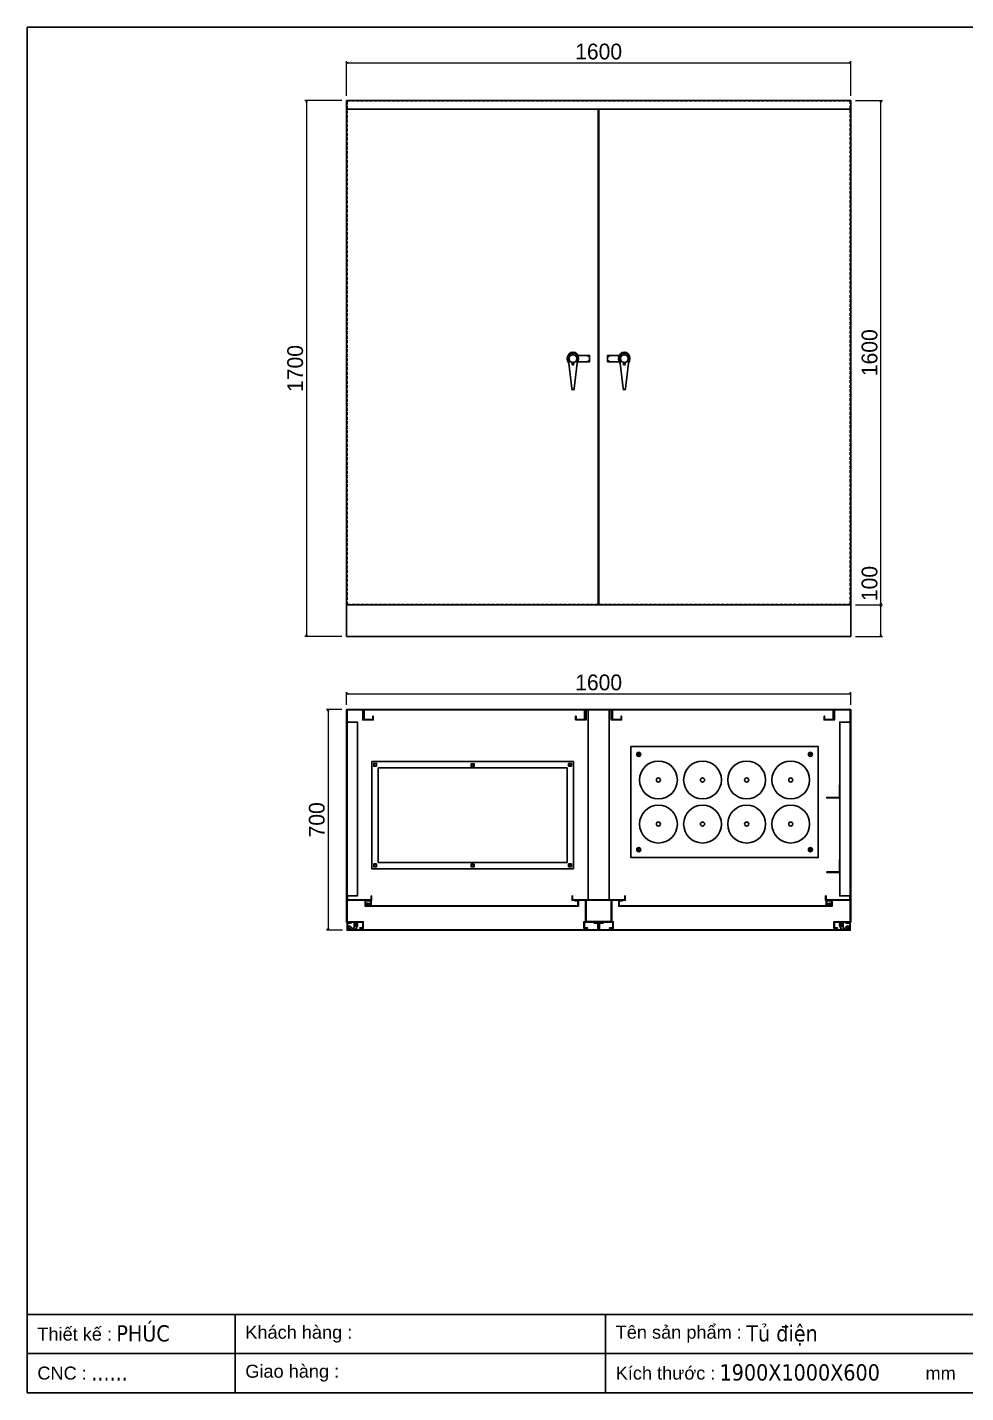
# Model space of a CAD drawing. Header units: millimetres. Extents: x 0 to 6126, y 0 to 4331.
# Drawn here: x 0 to 2979, y 0 to 4331 of the extents above; entities that cross this region are included whole.
import ezdxf
from ezdxf.enums import TextEntityAlignment as Align

# ---------------------------------------------------------------- set-up
doc = ezdxf.new("R2010")
doc.units = ezdxf.units.MM
doc.linetypes.add('HIDDEN2', pattern=[4.7625, 3.175, -1.5875])
doc.layers.add('DIM', color=253, linetype='Continuous')
doc.layers.add('Ghi chu', color=7, linetype='Continuous')
doc.styles.add('Arial', font='arial.ttf')
doc.styles.add('Tahoma (Input Text)', font='tahoma.ttf')
doc.dimstyles.new('CNC', dxfattribs={"dimtxt": 50, "dimasz": 5, "dimexe": 5, "dimexo": 15, "dimgap": 10, "dimtad": 1, "dimdec": 0, "dimtxsty": 'Standard', "dimblk": 'OPEN30', "dimcen": 10, "dimclrd": 5, "dimclre": 5, "dimclrt": 3, "dimazin": 3, "dimtfac": 1, "dimtdec": 0, "dimtmove": 0, "dimatfit": 3, "dimldrblk": 'ARCHTICK', "dimlwd": 9, "dimlwe": 9})

# ---------------------------------------------------------------- blocks, each defined once
blk = doc.blocks.new('*D7')
at = {"color": 0, "linetype": 'ByBlock', "lineweight": -2}
for p, q in [((1013.5, 4218.6), (1018.5, 4219.9)), ((1018.5, 4217.3), (1013.5, 4218.6)), ((1013.5, 4218.6), (1018.5, 4218.6)), ((2608.5, 4219.9), (2613.5, 4218.6)), ((2613.5, 4218.6), (2608.5, 4217.3)), ((2613.5, 4218.6), (2608.5, 4218.6))]:
    blk.add_line(p, q, dxfattribs=at)
at = {"layer": 'Defpoints', "color": 0, "ltscale": 3, "transparency": 16777216}
for p in [(2613.5, 4218.6), (1013.5, 4099), (2613.5, 4099)]:
    blk.add_point(p, dxfattribs=at)
at = {"layer": 'DIM', "color": 5, "lineweight": 9, "ltscale": 3, "transparency": 16777216}
for p, q in [((1013.5, 4114), (1013.5, 4223.6)), ((1018.5, 4218.6), (2608.5, 4218.6)), ((2613.5, 4114), (2613.5, 4223.6))]:
    blk.add_line(p, q, dxfattribs=at)
at = {"layer": 'DIM', "color": 3, "ltscale": 3, "transparency": 16777216, "insert": (1813.5, 4254.1), "char_height": 50, "attachment_point": 5}
blk.add_mtext('1600', dxfattribs=at)
blk = doc.blocks.new('_ArchTick')
at = {"color": 0, "const_width": 0.15}
blk.add_lwpolyline([(-0.5, -0.5), (0.5, 0.5)], dxfattribs=at)
blk = doc.blocks.new('_Open30')
at = {"color": 0, "linetype": 'ByBlock', "lineweight": -2}
for p, q in [((-1, 0.27), (0, 0)), ((0, 0), (-1, -0.27)), ((0, 0), (-1, 0))]:
    blk.add_line(p, q, dxfattribs=at)
blk = doc.blocks.new('*D8')
at = {"color": 0, "linetype": 'ByBlock', "lineweight": -2}
for p, q in [((884.7, 4094), (886.1, 4099)), ((886.1, 4099), (887.4, 4094)), ((886.1, 4099), (886.1, 4094)), ((886.1, 2399), (884.7, 2404)), ((887.4, 2404), (886.1, 2399)), ((886.1, 2399), (886.1, 2404))]:
    blk.add_line(p, q, dxfattribs=at)
at = {"layer": 'Defpoints', "color": 0, "ltscale": 3, "transparency": 16777216}
for p in [(1013.5, 4099), (886.1, 2399), (1013.5, 2399)]:
    blk.add_point(p, dxfattribs=at)
at = {"layer": 'DIM', "color": 5, "lineweight": 9, "ltscale": 3, "transparency": 16777216}
for p, q in [((998.5, 4099), (881.1, 4099)), ((886.1, 4094), (886.1, 2404)), ((998.5, 2399), (881.1, 2399))]:
    blk.add_line(p, q, dxfattribs=at)
at = {"layer": 'DIM', "color": 3, "ltscale": 3, "transparency": 16777216, "insert": (850.5, 3249), "char_height": 50, "attachment_point": 5, "rotation": 90}
blk.add_mtext('1700', dxfattribs=at)
blk = doc.blocks.new('*D9')
at = {"color": 0, "linetype": 'ByBlock', "lineweight": -2}
for p, q in [((2707.8, 2494), (2709.1, 2499)), ((2709.1, 2499), (2710.4, 2494)), ((2709.1, 2499), (2709.1, 2494)), ((2709.1, 2399), (2707.8, 2404)), ((2710.4, 2404), (2709.1, 2399)), ((2709.1, 2399), (2709.1, 2404))]:
    blk.add_line(p, q, dxfattribs=at)
at = {"layer": 'Defpoints', "color": 0, "ltscale": 3, "transparency": 16777216}
for p in [(2613.5, 2499), (2709.1, 2499), (2613.5, 2399)]:
    blk.add_point(p, dxfattribs=at)
at = {"layer": 'DIM', "color": 5, "lineweight": 9, "ltscale": 3, "transparency": 16777216}
for p, q in [((2709.1, 2499), (2709.1, 2629.6)), ((2628.5, 2499), (2714.1, 2499)), ((2709.1, 2404), (2709.1, 2494)), ((2628.5, 2399), (2714.1, 2399))]:
    blk.add_line(p, q, dxfattribs=at)
at = {"layer": 'DIM', "color": 3, "ltscale": 3, "transparency": 16777216, "insert": (2673.6, 2566.8), "char_height": 50, "attachment_point": 5, "rotation": 90}
blk.add_mtext('100', dxfattribs=at)
blk = doc.blocks.new('*D10')
at = {"color": 0, "linetype": 'ByBlock', "lineweight": -2}
for p, q in [((2707.8, 4094), (2709.1, 4099)), ((2709.1, 4099), (2710.4, 4094)), ((2709.1, 4099), (2709.1, 4094)), ((2709.1, 2499), (2707.8, 2504)), ((2710.4, 2504), (2709.1, 2499)), ((2709.1, 2499), (2709.1, 2504))]:
    blk.add_line(p, q, dxfattribs=at)
at = {"layer": 'Defpoints', "color": 0, "ltscale": 3, "transparency": 16777216}
for p in [(2613.5, 4099), (2709.1, 4099), (2613.5, 2499)]:
    blk.add_point(p, dxfattribs=at)
at = {"layer": 'DIM', "color": 5, "lineweight": 9, "ltscale": 3, "transparency": 16777216}
for p, q in [((2628.5, 4099), (2714.1, 4099)), ((2709.1, 2504), (2709.1, 4094)), ((2628.5, 2499), (2714.1, 2499))]:
    blk.add_line(p, q, dxfattribs=at)
at = {"layer": 'DIM', "color": 3, "ltscale": 3, "transparency": 16777216, "insert": (2673.6, 3299), "char_height": 50, "attachment_point": 5, "rotation": 90}
blk.add_mtext('1600', dxfattribs=at)
blk = doc.blocks.new('HL011-1-4')
h = blk.add_hatch()
h.set_pattern_fill('ANSI31', color=2, scale=0.5, style=0)
h.paths.add_polyline_path([(2.5, 0), (8.5, 0), (8.5, 12), (2.5, 12)])
at = {"color": 1}
for p, q in [((7, 23.5), (0, 10)), ((0, 0), (0, 10)), ((11, 0), (0, 0)), ((7, 23.5), (26, 23.5)), ((11, 0), (11, 19.5)), ((11, 19.5), (17, 19.5)), ((17, 19.5), (21.2, 13.9))]:
    blk.add_line(p, q, dxfattribs=at)
at = {"color": 2}
blk.add_lwpolyline([(2.5, 0), (2.5, 12), (8.5, 12), (8.5, 0)], dxfattribs=at)
at = {"color": 1}
blk.add_lwpolyline([(5.7, 21), (3, 21), (3, 23.5), (7, 23.5)], dxfattribs=at)
blk.add_circle((26, 17.5), 3.5, dxfattribs=at)
blk.add_arc((26, 17.5), 6, 216.8699, 90, dxfattribs=at)
blk = doc.blocks.new('*D11')
at = {"color": 0, "linetype": 'ByBlock', "lineweight": -2}
for p, q in [((1013.5, 2217.3), (1018.5, 2218.6)), ((1018.5, 2215.9), (1013.5, 2217.3)), ((1013.5, 2217.3), (1018.5, 2217.3)), ((2608.5, 2218.6), (2613.5, 2217.3)), ((2613.5, 2217.3), (2608.5, 2215.9)), ((2613.5, 2217.3), (2608.5, 2217.3))]:
    blk.add_line(p, q, dxfattribs=at)
at = {"layer": 'Defpoints', "color": 0, "ltscale": 3, "transparency": 16777216}
for p in [(2613.5, 2217.3), (1013.5, 2167.2), (2613.5, 2167.2)]:
    blk.add_point(p, dxfattribs=at)
at = {"layer": 'DIM', "color": 5, "lineweight": 9, "ltscale": 3, "transparency": 16777216}
for p, q in [((1013.5, 2182.2), (1013.5, 2222.3)), ((1018.5, 2217.3), (2608.5, 2217.3)), ((2613.5, 2182.2), (2613.5, 2222.3))]:
    blk.add_line(p, q, dxfattribs=at)
at = {"layer": 'DIM', "color": 3, "ltscale": 3, "transparency": 16777216, "insert": (1813.5, 2252.8), "char_height": 50, "attachment_point": 5}
blk.add_mtext('1600', dxfattribs=at)
blk = doc.blocks.new('*D12')
at = {"color": 0, "linetype": 'ByBlock', "lineweight": -2}
for p, q in [((953.2, 2162.2), (954.5, 2167.2)), ((954.5, 2167.2), (955.9, 2162.2)), ((954.5, 2167.2), (954.5, 2162.2)), ((954.5, 1467.2), (953.2, 1472.2)), ((955.9, 1472.2), (954.5, 1467.2)), ((954.5, 1467.2), (954.5, 1472.2))]:
    blk.add_line(p, q, dxfattribs=at)
at = {"layer": 'Defpoints', "color": 0, "ltscale": 3, "transparency": 16777216}
for p in [(1013.5, 2167.2), (954.5, 1467.2), (1015, 1467.2)]:
    blk.add_point(p, dxfattribs=at)
at = {"layer": 'DIM', "color": 5, "lineweight": 9, "ltscale": 3, "transparency": 16777216}
for p, q in [((998.5, 2167.2), (949.5, 2167.2)), ((954.5, 2162.2), (954.5, 1472.2)), ((1000, 1467.2), (949.5, 1467.2))]:
    blk.add_line(p, q, dxfattribs=at)
at = {"layer": 'DIM', "color": 3, "ltscale": 3, "transparency": 16777216, "insert": (919, 1817.2), "char_height": 50, "attachment_point": 5, "rotation": 90}
blk.add_mtext('700', dxfattribs=at)
blk = doc.blocks.new('HL036-1-2')
at = {"layer": 'Ghi chu', "color": 1}
for p, q in [((-3, 17.8), (-18.9, 17.8)), ((-18.9, 15.8), (-18.9, 17.8)), ((-12.1, 15.8), (-18.9, 15.8)), ((-16.4, 1), (-16.4, 14)), ((-15.6, 15), (-3.9, 17.7)), ((0, 0), (-15.4, 0)), ((-14.4, 3), (-14.4, 11.9)), ((0, 2), (-13.4, 2)), ((-13.1, 12.8), (-4.3, 9.8)), ((-6.2, 2), (-6.2, 0)), ((-1.2, 2), (-1.2, 0)), ((0, 0), (0, 2))]:
    blk.add_line(p, q, dxfattribs=at)
for radius in [4.1, 2.1]:
    blk.add_circle((-3, 13.7), radius, dxfattribs=at)
for centre, start, end in [((-15.4, 14), 102.9616, 180), ((-15.4, 1), 180, 270), ((-13.4, 11.9), 71.3254, 180), ((-13.4, 3), 180, 270)]:
    blk.add_arc(centre, 1, start, end, dxfattribs=at)
blk = doc.blocks.new('MS308-2-1')
at = {"color": 1}
for p, q in [((-53, 4.6), (-46, 10)), ((-13.3, -14.2), (-13.3, 6.7)), ((-12.3, 6.7), (-12.3, -6.9)), ((12.3, 6.7), (12.3, -6.9)), ((13.3, 6.7), (13.3, -14.2)), ((-53, -4.6), (-46, -10)), ((-4, -95), (-13.3, -14.2)), ((13.3, -14.2), (4, -95))]:
    blk.add_line(p, q, dxfattribs=at)
blk.add_lwpolyline([(-15.8, -10), (-53, -10), (-53, 10), (-15.8, 10)], dxfattribs=at)
for centre, radius, start, end in [((0, 6.7), 13.3, 0, 180), ((0, 6.7), 12.3, 0, 180), ((0, 5.9), 17.7, 226.184, 313.816), ((0, -95), 4, 180, 0)]:
    blk.add_arc(centre, radius, start, end, dxfattribs=at)
blk.add_ellipse((0, 0), major_axis=(0, 21), ratio=0.857143, start_param=3.972003, end_param=8.594367, dxfattribs=at)
blk = doc.blocks.new('khungtenAsean2')
at = {"color": 7}
for p, q in [((2970, -1980), (0, -1980)), ((320, -1980), (320, -2100)), ((890, -1980), (890, -2100)), ((2020, -2040), (0, -2040))]:
    blk.add_line(p, q, dxfattribs=at)
blk.add_lwpolyline([(0, 0), (2970, 0), (2970, -2100), (0, -2100)], close=True, dxfattribs=at)
at = {"color": 2, "char_height": 20, "width": 917.634, "attachment_point": 4, "style": 'Arial'}
for s, insert in [('  Tên sản phẩm :', (890, -2010)), ('  Thiết kế :', (0, -2010)), ('  Khách hàng :', (320, -2010)), ('  Giao hàng :', (320, -2070)), ('  CNC :', (0, -2070)), ('  Kích thước :', (890, -2070)), ('mm', (1382.3, -2070))]:
    blk.add_mtext(s, dxfattribs=dict(at, insert=insert))
at = {"color": 1, "style": 'Tahoma (Input Text)', "flags": 8}
for tag, p in [('#03', (506.6, -2019.3)), ('#01', (137.1, -2021.3)), ('#05', (1106.6, -2021.3)), ('#07', (1834.7, -2021.3)), ('#09', (2146.7, -2021.3)), ('#02', (98.5, -2081.3)), ('#04', (486.1, -2081.3)), ('#06', (1065.3, -2081.3)), ('#08', (1817.4, -2081.3)), ('#10', (2146.7, -2081.3))]:
    blk.add_attdef(tag, p, '', height=25, dxfattribs=at)
blk.add_attdef('#11', text='', height=25, dxfattribs=at).set_placement((2915, -2067.3), align=Align.CENTER)

msp = doc.modelspace()

# ---------------------------------------------------------------- linework, layer by layer
at = {"color": 7, "ltscale": 3}
for p, q in [((1015, 4072.1), (2613.5, 4072.1)), ((1812.5, 4072.1), (1812.5, 2500.5)), ((1814.5, 4072.1), (1814.5, 2500.5))]:
    msp.add_line(p, q, dxfattribs=at)
for points in [[(1013.5, 4099), (2613.5, 4099), (2613.5, 2499), (1013.5, 2499)], [(1013.5, 2499), (2613.5, 2499), (2613.5, 2399), (1013.5, 2399)], [(1740.5, 2134.2), (1740.5, 2134.2), (1740.5, 2145.7), (1742, 2145.7), (1742, 2135.7), (1772, 2135.7), (1772, 2167.2), (1855, 2167.2), (1855, 2135.7), (1885, 2135.7), (1885, 2145.7), (1886.5, 2145.7), (1886.5, 2134.2), (1886.5, 2134.2), (1853.5, 2134.2), (1853.5, 2165.7), (1773.5, 2165.7), (1773.5, 2134.2)], [(1915.8, 1697.7), (2510.8, 1697.7), (2510.8, 2049.7), (1915.8, 2049.7)], [(1093.5, 2002.2), (1733.5, 2002.2), (1733.5, 1662.2), (1093.5, 1662.2)]]:
    msp.add_lwpolyline(points, close=True, dxfattribs=at)
at = {"color": 7, "linetype": 'HIDDEN2', "ltscale": 3}
msp.add_lwpolyline([(1015, 4097.5), (2612, 4097.5), (2612, 2500.5), (1015, 2500.5)], close=True, dxfattribs=at)
at = {"color": 7}
for points in [[(1055, 1472.7), (1066.5, 1472.7), (1066.5, 1493.7), (1015, 1493.7), (1015, 2165.7), (1065, 2165.7), (1065, 2134.2), (1098, 2134.2), (1098, 2145.7), (1096.5, 2145.7), (1096.5, 2135.7), (1066.5, 2135.7), (1066.5, 2167.2), (1013.5, 2167.2), (1013.5, 1492.2), (1065, 1492.2), (1065, 1474.2), (1055, 1474.2)], [(2572, 1472.7), (2560.5, 1472.7), (2560.5, 1493.7), (2612, 1493.7), (2612, 2165.7), (2562, 2165.7), (2562, 2134.2), (2529, 2134.2), (2529, 2145.7), (2530.5, 2145.7), (2530.5, 2135.7), (2560.5, 2135.7), (2560.5, 2167.2), (2613.5, 2167.2), (2613.5, 1492.2), (2562, 1492.2), (2562, 1474.2), (2572, 1474.2)], [(1028.5, 1489.7), (1016.5, 1489.7), (1016.5, 1468.7), (1811, 1468.7), (1811, 1489.7), (1799, 1489.7), (1799, 1491.2), (1812.5, 1491.2), (1812.5, 1467.2), (1015, 1467.2), (1015, 1491.2), (1028.5, 1491.2)], [(2598.5, 1489.7), (2610.5, 1489.7), (2610.5, 1468.7), (1816, 1468.7), (1816, 1489.7), (1828, 1489.7), (1828, 1491.2), (1814.5, 1491.2), (1814.5, 1467.2), (2612, 1467.2), (2612, 1491.2), (2598.5, 1491.2)]]:
    msp.add_lwpolyline(points, close=True, dxfattribs=at)
at = {"color": 7, "ltscale": 0.5}
for points in [[(1068, 2136.7), (1068, 2167.2), (1770.6, 2167.2), (1770.6, 2136.7), (1769.1, 2136.7), (1769.1, 2165.7), (1069.5, 2165.7), (1069.5, 2136.7)], [(2559, 2136.7), (2559, 2167.2), (1856.4, 2167.2), (1856.4, 2136.7), (1857.9, 2136.7), (1857.9, 2165.7), (2557.5, 2165.7), (2557.5, 2136.7)], [(1848.5, 1472.7), (1860, 1472.7), (1860, 1493.7), (1767, 1493.7), (1767, 1472.7), (1778.5, 1472.7), (1778.5, 1474.2), (1768.5, 1474.2), (1768.5, 1492.2), (1858.5, 1492.2), (1858.5, 1474.2), (1848.5, 1474.2)]]:
    msp.add_lwpolyline(points, close=True, dxfattribs=at)
at = {"color": 252, "ltscale": 0.5}
for points in [[(1780.5, 2165.7), (1846.5, 2165.7), (1846.5, 1563.7), (1780.5, 1563.7)], [(1015, 1575.7), (1048, 1575.7), (1048, 2127.2), (1015, 2127.2)], [(2612, 1575.7), (2579, 1575.7), (2579, 2127.2), (2612, 2127.2)], [(2577.5, 1928.2), (2577.5, 1888.2), (2537.5, 1888.2), (2537.5, 1886.7), (2579, 1886.7), (2579, 1928.2)], [(2577.5, 1691.9), (2577.5, 1651.9), (2537.5, 1651.9), (2537.5, 1650.4), (2579, 1650.4), (2579, 1691.9)]]:
    msp.add_lwpolyline(points, close=True, dxfattribs=at)
at = {"color": 2}
for points in [[(1108.8, 1987), (1099.8, 1987), (1099.8, 1996), (1108.8, 1996)], [(1418, 1986.2), (1409, 1986.2), (1409, 1995.2), (1418, 1995.2)], [(1718.3, 1987), (1727.3, 1987), (1727.3, 1996), (1718.3, 1996)], [(1108.8, 1677.5), (1099.8, 1677.5), (1099.8, 1668.5), (1108.8, 1668.5)], [(1418, 1676.7), (1409, 1676.7), (1409, 1667.7), (1418, 1667.7)], [(1718.3, 1677.5), (1727.3, 1677.5), (1727.3, 1668.5), (1718.3, 1668.5)]]:
    msp.add_lwpolyline(points, close=True, dxfattribs=at)
at = {"color": 2, "ltscale": 3}
msp.add_lwpolyline([(1113.5, 1982.2), (1713.5, 1982.2), (1713.5, 1682.2), (1113.5, 1682.2)], close=True, dxfattribs=at)
at = {"color": 3, "ltscale": 0.5}
for points in [[(1093, 1575.7), (1093, 1562.2), (1015, 1562.2), (1015, 1575.7), (1016.5, 1575.7), (1016.5, 1563.7), (1091.5, 1563.7), (1091.5, 1575.7)], [(1898, 1575.7), (1898, 1562.2), (1729, 1562.2), (1729, 1575.7), (1730.5, 1575.7), (1730.5, 1563.7), (1896.5, 1563.7), (1896.5, 1575.7)], [(2534, 1575.7), (2534, 1562.2), (2612, 1562.2), (2612, 1575.7), (2610.5, 1575.7), (2610.5, 1563.7), (2535.5, 1563.7), (2535.5, 1575.7)]]:
    msp.add_lwpolyline(points, close=True, dxfattribs=at)
at = {"color": 6, "ltscale": 0.5}
for points in [[(1738, 1561.9), (1749.5, 1561.9), (1749.5, 1542.9), (1072.5, 1542.9), (1072.5, 1561.9), (1084, 1561.9), (1084, 1560.4), (1074, 1560.4), (1074, 1544.4), (1748, 1544.4), (1748, 1560.4), (1738, 1560.4)], [(1889, 1561.9), (1877.5, 1561.9), (1877.5, 1542.9), (2554.5, 1542.9), (2554.5, 1561.9), (2543, 1561.9), (2543, 1560.4), (2553, 1560.4), (2553, 1544.4), (1879, 1544.4), (1879, 1560.4), (1889, 1560.4)]]:
    msp.add_lwpolyline(points, close=True, dxfattribs=at)
at = {"color": 8}
msp.add_lwpolyline([(1853.5, 1562.2), (1853.5, 1495.2), (1773.5, 1495.2), (1773.5, 1562.2), (1772, 1562.2), (1772, 1493.7), (1855, 1493.7), (1855, 1562.2)], close=True, dxfattribs=at)
at = {"color": 2}
for centre, radius in [((1732, 3280.2), 12.5), ((1732, 3297.2), 3), ((1895, 3280.2), 12.5), ((1895, 3297.2), 3), ((1732, 3263.2), 3), ((1895, 3263.2), 3)]:
    msp.add_circle(centre, radius, dxfattribs=at)
at = {"color": 7}
for centre in [(1104.3, 1991.5), (1413.5, 1990.7), (1722.8, 1991.5), (1104.3, 1673), (1413.5, 1672.2), (1722.8, 1673)]:
    msp.add_circle(centre, 4, dxfattribs=at)
at = {"color": 2, "ltscale": 3}
for centre, radius in [((1940.8, 2024.7), 6.5), ((1940.8, 2024.7), 2.5), ((2485.8, 2024.7), 6.5), ((2485.8, 2024.7), 2.5), ((2003.3, 1943.7), 6.5), ((2143.3, 1943.7), 6.5), ((2283.3, 1943.7), 6.5), ((2423.3, 1943.7), 6.5), ((2003.3, 1803.7), 6.5), ((2143.3, 1803.7), 6.5), ((2283.3, 1803.7), 6.5), ((2423.3, 1803.7), 6.5), ((1940.8, 1722.7), 6.5), ((1940.8, 1722.7), 2.5), ((2485.8, 1722.7), 6.5), ((2485.8, 1722.7), 2.5)]:
    msp.add_circle(centre, radius, dxfattribs=at)
at = {"color": 7, "ltscale": 3}
for centre in [(2003.3, 1943.7), (2143.3, 1943.7), (2283.3, 1943.7), (2423.3, 1943.7), (2003.3, 1803.7), (2143.3, 1803.7), (2283.3, 1803.7), (2423.3, 1803.7)]:
    msp.add_circle(centre, 60, dxfattribs=at)

# ---------------------------------------------------------------- block references
at = {"color": 7}
ref = msp.add_blockref('khungtenAsean2', (0, 4331.3), dxfattribs=dict(at, xscale=2.0625, yscale=2.0625, zscale=2.0625))
ref.add_attrib('#06', '1900X1000X600', (2197.2, 38.6), dxfattribs={"color": 1, "height": 51.562, "style": 'Tahoma (Input Text)'})
ref.add_attrib('#05', 'Tủ điện', (2282.4, 162.4), dxfattribs={"color": 1, "height": 51.56, "style": 'Tahoma (Input Text)'})
ref.add_attrib('#02', '......', (203.1, 38.6), dxfattribs={"color": 1, "height": 51.56, "style": 'Tahoma (Input Text)'})
ref.add_attrib('#01', 'PHÚC', (282.7, 162.4), dxfattribs={"color": 1, "height": 51.56, "style": 'Tahoma (Input Text)'})
at = {"color": 7, "xscale": -1}
msp.add_blockref('MS308-2-1', (1732, 3280.2), dxfattribs=at)
at = {"color": 7}
msp.add_blockref('MS308-2-1', (1895, 3280.2), dxfattribs=at)
at = {"color": 7, "rotation": 180}
for name, p in [('HL036-1-2', (1075.1, 1562.2)), ('HL011-1-4', (1048.5, 1492.2))]:
    msp.add_blockref(name, p, dxfattribs=at)
at = {"color": 7, "xscale": -1, "rotation": 180}
for name, p in [('HL036-1-2', (2551.9, 1562.2)), ('HL011-1-4', (2578.5, 1492.2))]:
    msp.add_blockref(name, p, dxfattribs=at)

# ---------------------------------------------------------------- dimensions: what is measured, and where the dimension line sits
at = {"layer": 'DIM', "color": 7, "ltscale": 3}
dim = msp.add_linear_dim(base=(2613.5, 4218.6), p1=(1013.5, 4099), p2=(2613.5, 4099), dimstyle='CNC', dxfattribs=at)
dim.commit()
dim.dimension.update_dxf_attribs({"geometry": '*D7', "text_midpoint": (1813.5, 4218.6), "dimtype": 160})
for base, p1, p2, picture, middle in [((886.1, 2399), (1013.5, 4099), (1013.5, 2399), '*D8', (850.5, 3249)), ((2709.1, 4099), (2613.5, 2499), (2613.5, 4099), '*D10', (2673.6, 3299)), ((2709.1, 2499), (2613.5, 2399), (2613.5, 2499), '*D9', (2673.6, 2566.8)), ((954.5, 1467.2), (1013.5, 2167.2), (1015, 1467.2), '*D12', (919, 1817.2))]:
    dim = msp.add_linear_dim(base=base, p1=p1, p2=p2, angle=90, dimstyle='CNC', dxfattribs=at)
    dim.commit()
    dim.dimension.update_dxf_attribs({"geometry": picture, "text_midpoint": middle})
dim = msp.add_linear_dim(base=(2613.5, 2217.3), p1=(1013.5, 2167.2), p2=(2613.5, 2167.2), dimstyle='CNC', dxfattribs=at)
dim.commit()
dim.dimension.update_dxf_attribs({"geometry": '*D11', "text_midpoint": (1813.5, 2252.8)})

doc.saveas('drawing.dxf')
